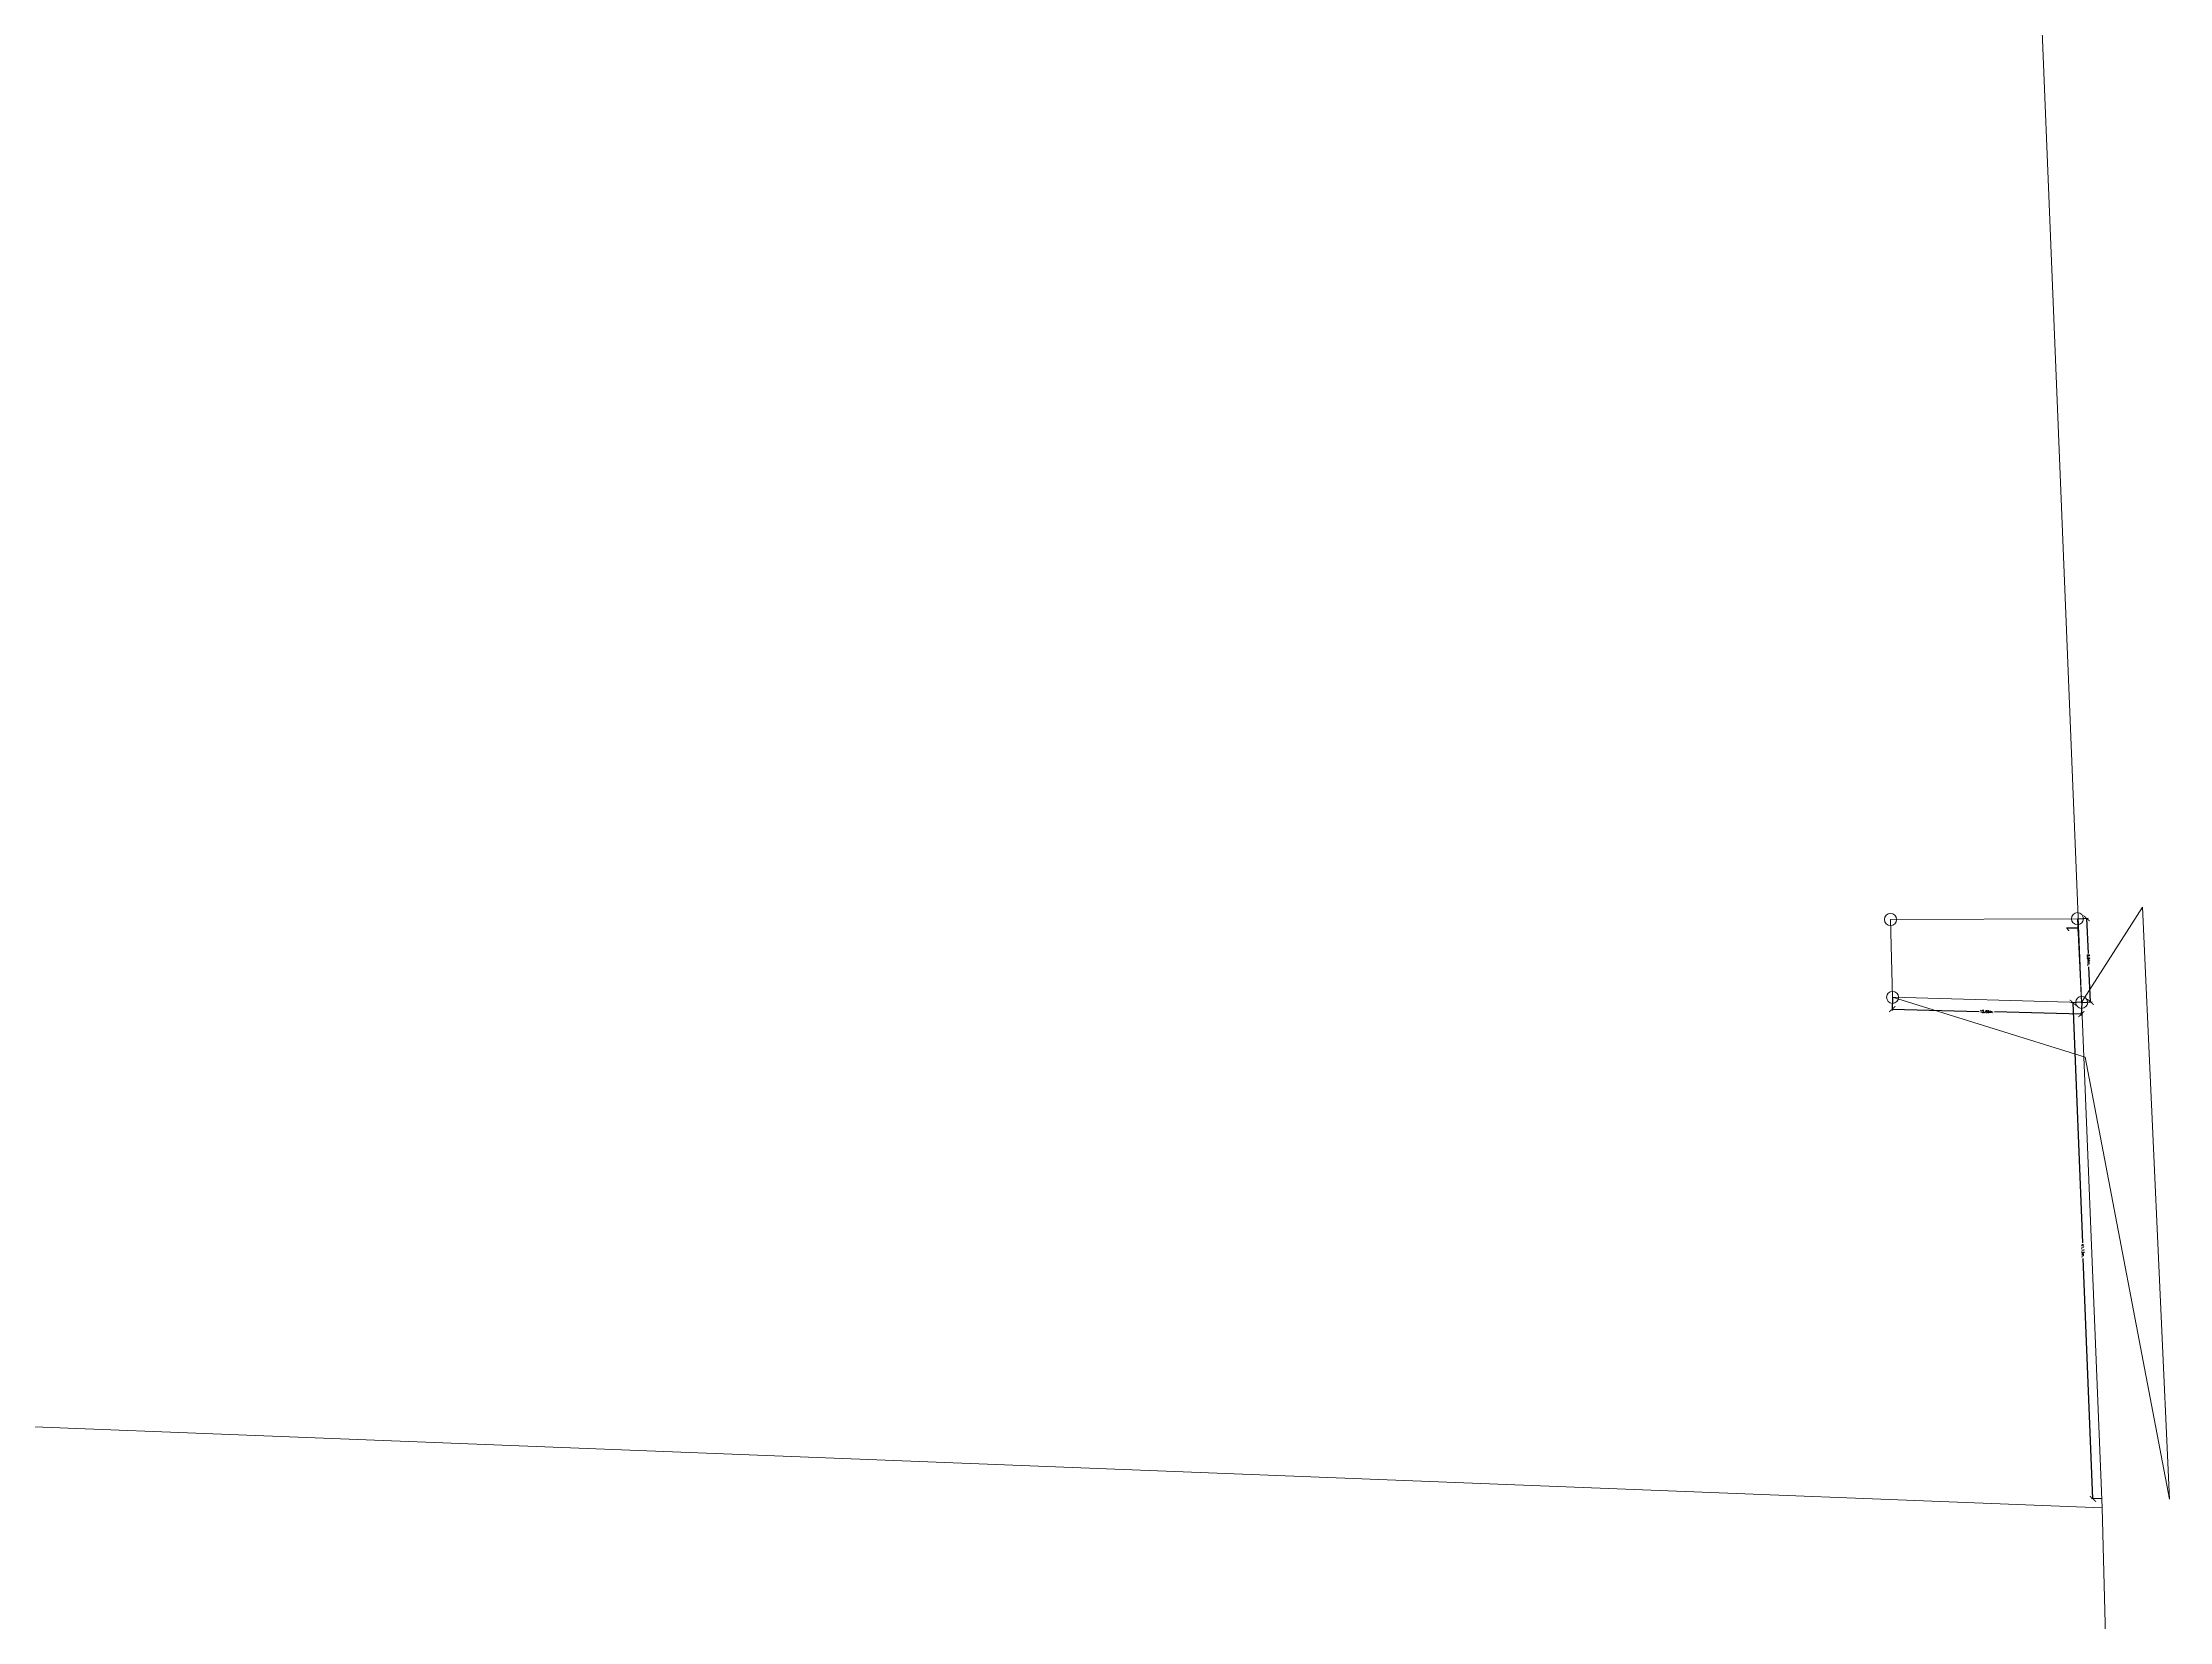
# Model space of a CAD drawing. Header units: millimetres. Extents: x 605783 to 623458, y 1302882 to 1324924.
# Drawn here: x 621300.5 to 621476.6, y 1322869.3 to 1323000.1 of the extents above; entities that cross this region are included whole.
import ezdxf
from ezdxf.enums import TextEntityAlignment as Align

# ---------------------------------------------------------------- set-up
doc = ezdxf.new("R2010")
doc.units = ezdxf.units.MM
doc.header["$PDMODE"] = 35
doc.header["$PDSIZE"] = 1.5
doc.layers.add('2', color=7, linetype='Continuous')
doc.layers.add('CVL_CUADCON_TIT', color=1, linetype='Continuous')
doc.styles.add('ROMANS', font='ROMANS', dxfattribs={"height": 0.2})
doc.styles.get("Standard").update_dxf_attribs({"font": 'TCCM____.TTF'})
doc.dimstyles.new('STANDARD$0', dxfattribs={"dimtxt": 0.6, "dimasz": 0.5, "dimexe": 0.125, "dimexo": 0.000625, "dimgap": 0.0625, "dimtad": 0, "dimzin": 1, "dimdsep": 46, "dimtxsty": 'ROMANS', "dimblk1": 'ARCHTICK', "dimblk2": 'ARCHTICK', "dimsah": 1, "dimcen": 2.5, "dimclrd": 1, "dimclre": 1, "dimclrt": 30, "dimaunit": 1, "dimadec": 0, "dimazin": 0, "dimtfac": 1, "dimtix": 1, "dimtofl": 0, "dimtmove": 1, "dimatfit": 3, "dimldrblk": 'ARCHTICK', "dimfxl": 1, "dimtolj": 1, "dimtzin": 1, "dimarcsym": 0})

# ---------------------------------------------------------------- blocks, each defined once
blk = doc.blocks.new('_ARCHTICK')
at = {"color": 0, "linetype": 'ByBlock', "const_width": 0.15}
blk.add_lwpolyline([(-0.5, -0.5), (0.5, 0.5)], dxfattribs=at)
blk = doc.blocks.new('*D333')
at = {"layer": 'CVL_CUADCON_TIT', "color": 1, "lineweight": -2, "ltscale": 0.5, "transparency": 16777216}
for p, q in [((621468.95, 1322927.51), (621469.82, 1322927.56)), ((621469.69, 1322927.55), (621469.83, 1322924.63)), ((621470.02, 1322920.62), (621469.88, 1322923.54)), ((621469.28, 1322920.58), (621470.15, 1322920.63))]:
    blk.add_line(p, q, dxfattribs=at)
at = {"layer": 'Defpoints', "color": 0, "lineweight": 5, "ltscale": 0.5, "transparency": 16777216}
for p in [(621468.95, 1322927.51), (621469.28, 1322920.58), (621470.02, 1322920.62)]:
    blk.add_point(p, dxfattribs=at)
at = {"layer": 'CVL_CUADCON_TIT', "color": 1, "lineweight": -2, "ltscale": 0.5, "transparency": 16777216, "xscale": 0.5, "yscale": 0.5, "zscale": 0.5}
for p, rotation in [((621469.69, 1322927.55), 92.71841631559488), ((621470.02, 1322920.62), 272.7184163155949)]:
    blk.add_blockref('_ARCHTICK', p, dxfattribs=dict(at, rotation=rotation))
at = {"layer": 'CVL_CUADCON_TIT', "color": 30, "lineweight": 5, "ltscale": 0.5, "transparency": 16777216, "insert": (621469.86, 1322924.09), "char_height": 0.2, "attachment_point": 5, "rotation": 272.7184, "style": 'ROMANS'}
blk.add_mtext('\\A1;6.94m.', dxfattribs=at)
blk = doc.blocks.new('*D334')
at = {"layer": 'CVL_CUADCON_TIT', "color": 1, "lineweight": -2, "ltscale": 0.5, "transparency": 16777216}
for p, q in [((621453.63, 1322921), (621453.6, 1322919.91)), ((621453.61, 1322920.03), (621460.8, 1322919.84)), ((621469.26, 1322919.61), (621462.07, 1322919.81)), ((621469.29, 1322920.58), (621469.26, 1322919.49))]:
    blk.add_line(p, q, dxfattribs=at)
at = {"layer": 'Defpoints', "color": 0, "lineweight": 5, "ltscale": 0.5, "transparency": 16777216}
for p in [(621453.61, 1322920.03), (621453.63, 1322921), (621469.29, 1322920.58)]:
    blk.add_point(p, dxfattribs=at)
at = {"layer": 'CVL_CUADCON_TIT', "color": 1, "lineweight": -2, "ltscale": 0.5, "transparency": 16777216, "xscale": 0.5, "yscale": 0.5, "zscale": 0.5}
for p, rotation in [((621453.61, 1322920.03), 178.4627186807124), ((621469.26, 1322919.61), 358.4627186807124)]:
    blk.add_blockref('_ARCHTICK', p, dxfattribs=dict(at, rotation=rotation))
at = {"layer": 'CVL_CUADCON_TIT', "color": 30, "lineweight": 5, "ltscale": 0.5, "transparency": 16777216, "insert": (621461.43, 1322919.82), "char_height": 0.2, "attachment_point": 5, "rotation": 358.4627, "style": 'ROMANS'}
blk.add_mtext('\\A1;15.66m.', dxfattribs=at)
blk = doc.blocks.new('*D335')
at = {"layer": 'CVL_CUADCON_TIT', "color": 1, "lineweight": -2, "ltscale": 0.5, "transparency": 16777216}
for p, q in [((621469.29, 1322920.59), (621468.43, 1322920.56)), ((621468.56, 1322920.56), (621469.36, 1322900.67)), ((621470.22, 1322879.47), (621469.41, 1322899.37)), ((621470.95, 1322879.5), (621470.09, 1322879.47))]:
    blk.add_line(p, q, dxfattribs=at)
at = {"layer": 'Defpoints', "color": 0, "lineweight": 5, "ltscale": 0.5, "transparency": 16777216}
for p in [(621469.29, 1322920.59), (621470.22, 1322879.47), (621470.95, 1322879.5)]:
    blk.add_point(p, dxfattribs=at)
at = {"layer": 'CVL_CUADCON_TIT', "color": 1, "lineweight": -2, "ltscale": 0.5, "transparency": 16777216, "xscale": 0.5, "yscale": 0.5, "zscale": 0.5}
for p, rotation in [((621468.56, 1322920.56), 92.31552403892205), ((621470.22, 1322879.47), 272.315524038922)]:
    blk.add_blockref('_ARCHTICK', p, dxfattribs=dict(at, rotation=rotation))
at = {"layer": 'CVL_CUADCON_TIT', "color": 30, "lineweight": 5, "ltscale": 0.5, "transparency": 16777216, "insert": (621469.39, 1322900.02), "char_height": 0.2, "attachment_point": 5, "rotation": 272.3155, "style": 'ROMANS'}
blk.add_mtext('\\A1;41.13m.', dxfattribs=at)

msp = doc.modelspace()

# ---------------------------------------------------------------- linework, layer by layer
at = {"layer": '2', "color": 1, "lineweight": 5}
for points in [[(621223.98328, 1323642.42048), (621240.97828, 1323036.48948), (621284.96528, 1322886.02548), (621470.97928, 1322878.71248)], [(621372.65028, 1323426.29348), (621417.99528, 1323352.34048), (621455.40528, 1323262.54148), (621470.97928, 1322878.71248)], [(621470.97928, 1322878.71248), (621475.73928, 1322695.53248), (621457.21828, 1322693.79948)]]:
    msp.add_lwpolyline(points, dxfattribs=at)
at = {"layer": 'CVL_CUADCON_TIT', "color": 1, "lineweight": 5, "ltscale": 0.5, "flags": 128}
for points in [[(621468.9343, 1322927.51608), (621469.28049, 1322920.58541), (621474.31471, 1322928.4792), (621476.55597, 1322879.43907), (621469.57888, 1322916.04825), (621453.6335, 1322921.00785), (621453.46713, 1322927.44381)], [(621468.93545, 1322927.51479), (621469.28545, 1322920.58479), (621453.63545, 1322921.00479), (621453.46545, 1322927.44479)]]:
    msp.add_lwpolyline(points, close=True, dxfattribs=at)
msp.add_lwpolyline([(621468.9343, 1322927.51608), (621469.28049, 1322920.58541), (621453.6335, 1322921.00785), (621453.46713, 1322927.44381), (621468.9343, 1322927.51608)], dxfattribs=at)
at = {"layer": 'CVL_CUADCON_TIT', "color": 1, "lineweight": 5, "ltscale": 0.5}
for centre in [(621453.46545, 1322927.44479), (621468.93545, 1322927.51479), (621453.63545, 1322921.00479), (621469.28545, 1322920.58479)]:
    msp.add_circle(centre, 0.5, dxfattribs=at)

# ---------------------------------------------------------------- texts
msp.add_text('1', height=1, rotation=90, dxfattribs=at).set_placement((621468.02635, 1322927.09809), align=Align.TOP_RIGHT)

# ---------------------------------------------------------------- dimensions: what is measured, and where the dimension line sits
for p1, p2, distance, picture, middle in [((621468.95114, 1322927.51487), (621469.28018, 1322920.58494), 0.74287, '*D333', (621469.8577, 1322924.08513)), ((621469.28545, 1322920.58479), (621453.63358, 1322921.00484), 0.97205, '*D334', (621461.43344, 1322919.82312)), ((621469.28569, 1322920.59357), (621470.9473, 1322879.50065), -0.72902, '*D335', (621469.38807, 1322900.01766))]:
    dim = msp.add_aligned_dim(p1=p1, p2=p2, distance=distance, dimstyle='STANDARD$0', override={"dimpost": 'm.', "dimfxl": 31.75}, dxfattribs=at)
    dim.commit()
    dim.dimension.update_dxf_attribs({"geometry": picture, "text_midpoint": middle})

doc.saveas('drawing.dxf')
